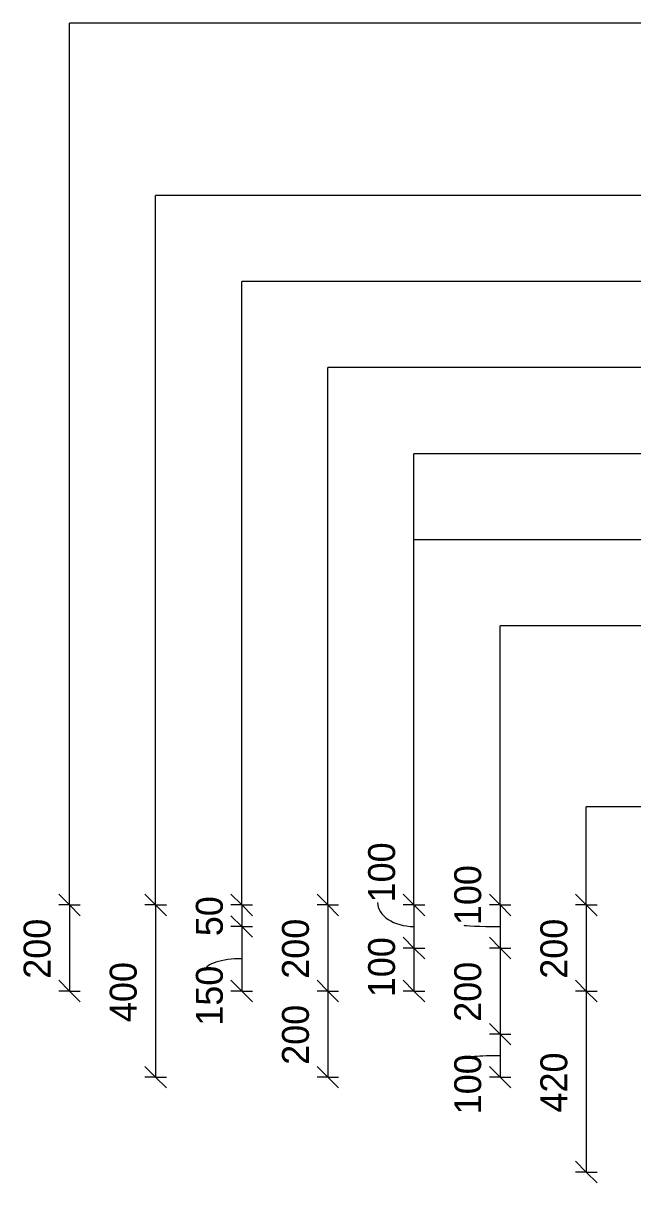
# Model space of a CAD drawing. Header units: millimetres. Extents: x -7945 to 7565, y 1067 to 22619.
# Drawn here: x -7945 to -6529, y 19819 to 22513 of the extents above; entities that cross this region are included whole.
import ezdxf

# ---------------------------------------------------------------- set-up
doc = ezdxf.new("R2010")
doc.units = ezdxf.units.MM
for name, color, linetype, lineweight in [('A-ANNO-DIMS', 211, 'Continuous', 9), ('A-ANNO-DIMS-25', 211, 'Continuous', 9), ('A-DETL-MBND', 5, 'Continuous', 18)]:
    doc.layers.add(name, color=color, linetype=linetype, lineweight=lineweight)
doc.styles.add('Nirmala UI Semilight', font='NirmalaS.ttf', dxfattribs={"height": 62.5})
doc.dimstyles.new('Arrow_Filled_-_2_5_NI_UI', dxfattribs={"dimscale": 304.8, "dimtxt": 65.460247, "dimasz": 0.164042, "dimexe": 0.082021, "dimexo": 0.0625, "dimgap": 0.082021, "dimtad": 1, "dimdec": 0, "dimzin": 0, "dimdsep": 46, "dimtxsty": 'Nirmala UI Semilight', "dimblk1": 'OBLIQUE', "dimblk2": 'OBLIQUE', "dimsah": 1, "dimcen": 0.09, "dimazin": 0, "dimtfac": 1, "dimtdec": 4, "dimtix": 1, "dimtmove": 0, "dimatfit": 3, "dimfxl": 0.082021, "dimfxlon": 1, "dimtvp": 1, "dimtolj": 1, "dimtzin": 0, "dimarcsym": 2})
doc.dimstyles.new('Arrow_Filled_-_2_5_NI_UI_1', dxfattribs={"dimscale": 304.8, "dimtxt": 65.460247, "dimasz": 0.164042, "dimexe": 0.082021, "dimexo": 0.0625, "dimgap": 0.082021, "dimtad": 1, "dimdec": 0, "dimzin": 0, "dimdsep": 46, "dimtxsty": 'Nirmala UI Semilight', "dimblk1": 'OBLIQUE', "dimblk2": 'OBLIQUE', "dimsah": 1, "dimcen": 0.09, "dimazin": 0, "dimtfac": 1, "dimtdec": 4, "dimtix": 1, "dimtmove": 1, "dimatfit": 3, "dimfxl": 0.082021, "dimfxlon": 1, "dimtvp": 1, "dimtolj": 1, "dimtzin": 0, "dimarcsym": 2})

# ---------------------------------------------------------------- blocks, each defined once
blk = doc.blocks.new('DIMBLOCK19-Elevation Top')
at = {"layer": 'A-ANNO-DIMS-25'}
for p, q in [((-6637.1, 20464.6), (-6662.1, 20489.6)), ((-6637.1, 20464.6), (-6662.1, 20464.6)), ((-6637.1, 20464.6), (-6637.1, 20264.6)), ((-6637.1, 20464.6), (-6612.1, 20439.6)), ((-6637.1, 20464.6), (-6612.1, 20464.6)), ((-6637.1, 20264.6), (-6662.1, 20289.6)), ((-6637.1, 20264.6), (-6662.1, 20264.6)), ((-6637.1, 20264.6), (-6612.1, 20239.6)), ((-6637.1, 20264.6), (-6612.1, 20264.6))]:
    blk.add_line(p, q, dxfattribs=at)
at = {"layer": 'A-ANNO-DIMS-25', "color": 0, "insert": (-6743.6, 20293.2), "char_height": 62.5, "width": 171.387, "attachment_point": 1, "rotation": 90, "line_spacing_factor": 1.142579, "style": 'Nirmala UI Semilight'}
blk.add_mtext('200', dxfattribs=at)
blk = doc.blocks.new('_Oblique')
at = {"color": 0, "linetype": 'ByBlock', "lineweight": -2}
blk.add_line((-0.5, -0.5), (0.5, 0.5), dxfattribs=at)
blk = doc.blocks.new('DIMBLOCK20-Elevation Top')
at = {"layer": 'A-ANNO-DIMS-25'}
for p, q in [((-6637.1, 20264.6), (-6662.1, 20289.6)), ((-6637.1, 20264.6), (-6662.1, 20264.6)), ((-6637.1, 20264.6), (-6637.1, 19844.2)), ((-6637.1, 20264.6), (-6612.1, 20239.6)), ((-6637.1, 20264.6), (-6612.1, 20264.6)), ((-6637.1, 19844.2), (-6662.1, 19869.2)), ((-6637.1, 19844.2), (-6662.1, 19844.2)), ((-6637.1, 19844.2), (-6612.1, 19819.2)), ((-6637.1, 19844.2), (-6612.1, 19844.2))]:
    blk.add_line(p, q, dxfattribs=at)
at = {"layer": 'A-ANNO-DIMS-25', "color": 0, "insert": (-6743.6, 19982.4), "char_height": 62.5, "width": 172.815, "attachment_point": 1, "rotation": 90, "line_spacing_factor": 1.142579, "style": 'Nirmala UI Semilight'}
blk.add_mtext('420', dxfattribs=at)
blk = doc.blocks.new('DIMBLOCK21-Elevation Top')
at = {"layer": 'A-ANNO-DIMS-25'}
for p, q in [((-6837.1, 20464.6), (-6862.1, 20489.6)), ((-6837.1, 20464.6), (-6862.1, 20464.6)), ((-6837.1, 20464.6), (-6837.1, 20364.6)), ((-6837.1, 20464.6), (-6812.1, 20439.6)), ((-6837.1, 20464.6), (-6812.1, 20464.6)), ((-6837.1, 20364.6), (-6862.1, 20389.6)), ((-6837.1, 20364.6), (-6862.1, 20364.6)), ((-6837.1, 20364.6), (-6812.1, 20339.6)), ((-6837.1, 20364.6), (-6812.1, 20364.6))]:
    blk.add_line(p, q, dxfattribs=at)
blk.add_ellipse((-6837.1, 20417.8), major_axis=(84.5, 0), ratio=0.037645, start_param=3.141593, end_param=4.712389, dxfattribs=at)
at = {"layer": 'A-ANNO-DIMS-25', "color": 0, "insert": (-6943.6, 20417.8), "char_height": 62.5, "width": 154.248, "attachment_point": 1, "rotation": 90, "line_spacing_factor": 1.142579, "style": 'Nirmala UI Semilight'}
blk.add_mtext('100', dxfattribs=at)
blk = doc.blocks.new('DIMBLOCK22-Elevation Top')
at = {"layer": 'A-ANNO-DIMS-25'}
for p, q in [((-6837.1, 20364.6), (-6862.1, 20389.6)), ((-6837.1, 20364.6), (-6862.1, 20364.6)), ((-6837.1, 20364.6), (-6837.1, 20164.6)), ((-6837.1, 20364.6), (-6812.1, 20339.6)), ((-6837.1, 20364.6), (-6812.1, 20364.6)), ((-6837.1, 20164.6), (-6862.1, 20189.6)), ((-6837.1, 20164.6), (-6862.1, 20164.6)), ((-6837.1, 20164.6), (-6812.1, 20139.6)), ((-6837.1, 20164.6), (-6812.1, 20164.6))]:
    blk.add_line(p, q, dxfattribs=at)
at = {"layer": 'A-ANNO-DIMS-25', "color": 0, "insert": (-6943.6, 20193.2), "char_height": 62.5, "width": 171.387, "attachment_point": 1, "rotation": 90, "line_spacing_factor": 1.142579, "style": 'Nirmala UI Semilight'}
blk.add_mtext('200', dxfattribs=at)
blk = doc.blocks.new('DIMBLOCK23-Elevation Top')
at = {"layer": 'A-ANNO-DIMS-25'}
for p, q in [((-6837.1, 20164.6), (-6862.1, 20189.6)), ((-6837.1, 20164.6), (-6862.1, 20164.6)), ((-6837.1, 20164.6), (-6837.1, 20064.6)), ((-6837.1, 20164.6), (-6812.1, 20139.6)), ((-6837.1, 20164.6), (-6812.1, 20164.6)), ((-6837.1, 20064.6), (-6862.1, 20089.6)), ((-6837.1, 20064.6), (-6862.1, 20064.6)), ((-6837.1, 20064.6), (-6812.1, 20039.6)), ((-6837.1, 20064.6), (-6812.1, 20064.6))]:
    blk.add_line(p, q, dxfattribs=at)
blk.add_ellipse((-6837.1, 20106.8), major_axis=(84.5, 0), ratio=0.09141, start_param=1.570796, end_param=3.141593, dxfattribs=at)
at = {"layer": 'A-ANNO-DIMS-25', "color": 0, "insert": (-6943.6, 19978.3), "char_height": 62.5, "width": 154.248, "attachment_point": 1, "rotation": 90, "line_spacing_factor": 1.142579, "style": 'Nirmala UI Semilight'}
blk.add_mtext('100', dxfattribs=at)
blk = doc.blocks.new('DIMBLOCK28-Elevation Top')
at = {"layer": 'A-ANNO-DIMS-25'}
for p, q in [((-7037.1, 20464.6), (-7062.1, 20489.6)), ((-7037.1, 20464.6), (-7062.1, 20464.6)), ((-7037.1, 20464.6), (-7037.1, 20364.6)), ((-7037.1, 20464.6), (-7012.1, 20439.6)), ((-7037.1, 20464.6), (-7012.1, 20464.6)), ((-7037.1, 20364.6), (-7062.1, 20389.6)), ((-7037.1, 20364.6), (-7062.1, 20364.6)), ((-7037.1, 20364.6), (-7012.1, 20339.6)), ((-7037.1, 20364.6), (-7012.1, 20364.6))]:
    blk.add_line(p, q, dxfattribs=at)
blk.add_ellipse((-7037.1, 20470.5), major_axis=(84.5, 0), ratio=0.661287, start_param=3.141593, end_param=4.712389, dxfattribs=at)
at = {"layer": 'A-ANNO-DIMS-25', "color": 0, "insert": (-7143.6, 20470.5), "char_height": 62.5, "width": 154.248, "attachment_point": 1, "rotation": 90, "line_spacing_factor": 1.142579, "style": 'Nirmala UI Semilight'}
blk.add_mtext('100', dxfattribs=at)
blk = doc.blocks.new('DIMBLOCK29-Elevation Top')
at = {"layer": 'A-ANNO-DIMS-25'}
for p, q in [((-7037.1, 20364.6), (-7062.1, 20389.6)), ((-7037.1, 20364.6), (-7062.1, 20364.6)), ((-7037.1, 20364.6), (-7037.1, 20264.6)), ((-7037.1, 20364.6), (-7012.1, 20339.6)), ((-7037.1, 20364.6), (-7012.1, 20364.6)), ((-7037.1, 20264.6), (-7062.1, 20289.6)), ((-7037.1, 20264.6), (-7062.1, 20264.6)), ((-7037.1, 20264.6), (-7012.1, 20239.6)), ((-7037.1, 20264.6), (-7012.1, 20264.6))]:
    blk.add_line(p, q, dxfattribs=at)
at = {"layer": 'A-ANNO-DIMS-25', "color": 0, "insert": (-7143.6, 20250.3), "char_height": 62.5, "width": 154.248, "attachment_point": 1, "rotation": 90, "line_spacing_factor": 1.142579, "style": 'Nirmala UI Semilight'}
blk.add_mtext('100', dxfattribs=at)
blk = doc.blocks.new('DIMBLOCK30-Elevation Top')
at = {"layer": 'A-ANNO-DIMS-25'}
for p, q in [((-7237.1, 20464.6), (-7262.1, 20489.6)), ((-7237.1, 20464.6), (-7262.1, 20464.6)), ((-7237.1, 20464.6), (-7237.1, 20264.6)), ((-7237.1, 20464.6), (-7212.1, 20439.6)), ((-7237.1, 20464.6), (-7212.1, 20464.6)), ((-7237.1, 20264.6), (-7262.1, 20289.6)), ((-7237.1, 20264.6), (-7262.1, 20264.6)), ((-7237.1, 20264.6), (-7212.1, 20239.6)), ((-7237.1, 20264.6), (-7212.1, 20264.6))]:
    blk.add_line(p, q, dxfattribs=at)
at = {"layer": 'A-ANNO-DIMS-25', "color": 0, "insert": (-7343.6, 20293.2), "char_height": 62.5, "width": 171.387, "attachment_point": 1, "rotation": 90, "line_spacing_factor": 1.142579, "style": 'Nirmala UI Semilight'}
blk.add_mtext('200', dxfattribs=at)
blk = doc.blocks.new('DIMBLOCK31-Elevation Top')
at = {"layer": 'A-ANNO-DIMS-25'}
for p, q in [((-7237.1, 20264.6), (-7262.1, 20289.6)), ((-7237.1, 20264.6), (-7262.1, 20264.6)), ((-7237.1, 20264.6), (-7237.1, 20064.6)), ((-7237.1, 20264.6), (-7212.1, 20239.6)), ((-7237.1, 20264.6), (-7212.1, 20264.6)), ((-7237.1, 20064.6), (-7262.1, 20089.6)), ((-7237.1, 20064.6), (-7262.1, 20064.6)), ((-7237.1, 20064.6), (-7212.1, 20039.6)), ((-7237.1, 20064.6), (-7212.1, 20064.6))]:
    blk.add_line(p, q, dxfattribs=at)
at = {"layer": 'A-ANNO-DIMS-25', "color": 0, "insert": (-7343.6, 20093.2), "char_height": 62.5, "width": 171.387, "attachment_point": 1, "rotation": 90, "line_spacing_factor": 1.142579, "style": 'Nirmala UI Semilight'}
blk.add_mtext('200', dxfattribs=at)
blk = doc.blocks.new('DIMBLOCK32-Elevation Top')
at = {"layer": 'A-ANNO-DIMS-25'}
for p, q in [((-7437.1, 20464.6), (-7462.1, 20489.6)), ((-7437.1, 20464.6), (-7462.1, 20464.6)), ((-7437.1, 20464.6), (-7437.1, 20414.6)), ((-7437.1, 20464.6), (-7412.1, 20439.6)), ((-7437.1, 20464.6), (-7412.1, 20464.6)), ((-7437.1, 20414.6), (-7462.1, 20439.6)), ((-7437.1, 20414.6), (-7462.1, 20414.6)), ((-7437.1, 20414.6), (-7412.1, 20389.6)), ((-7437.1, 20414.6), (-7412.1, 20414.6))]:
    blk.add_line(p, q, dxfattribs=at)
at = {"layer": 'A-ANNO-DIMS-25', "color": 0, "insert": (-7543.6, 20392), "char_height": 62.5, "width": 114.258, "attachment_point": 1, "rotation": 90, "line_spacing_factor": 1.142579, "style": 'Nirmala UI Semilight'}
blk.add_mtext('50', dxfattribs=at)
blk = doc.blocks.new('DIMBLOCK33-Elevation Top')
at = {"layer": 'A-ANNO-DIMS-25'}
for p, q in [((-7437.1, 20414.6), (-7462.1, 20439.6)), ((-7437.1, 20414.6), (-7462.1, 20414.6)), ((-7437.1, 20414.6), (-7437.1, 20264.6)), ((-7437.1, 20414.6), (-7412.1, 20389.6)), ((-7437.1, 20414.6), (-7412.1, 20414.6)), ((-7437.1, 20264.6), (-7462.1, 20289.6)), ((-7437.1, 20264.6), (-7462.1, 20264.6)), ((-7437.1, 20264.6), (-7412.1, 20239.6)), ((-7437.1, 20264.6), (-7412.1, 20264.6))]:
    blk.add_line(p, q, dxfattribs=at)
blk.add_ellipse((-7437.1, 20312.7), major_axis=(84.5, 0), ratio=0.318538, start_param=1.570796, end_param=3.141593, dxfattribs=at)
at = {"layer": 'A-ANNO-DIMS-25', "color": 0, "insert": (-7543.6, 20184.1), "char_height": 62.5, "width": 154.248, "attachment_point": 1, "rotation": 90, "line_spacing_factor": 1.142579, "style": 'Nirmala UI Semilight'}
blk.add_mtext('150', dxfattribs=at)
blk = doc.blocks.new('DIMBLOCK34-Elevation Top')
at = {"layer": 'A-ANNO-DIMS-25'}
for p, q in [((-7637.1, 20464.6), (-7662.1, 20489.6)), ((-7637.1, 20464.6), (-7662.1, 20464.6)), ((-7637.1, 20464.6), (-7637.1, 20064.6)), ((-7637.1, 20464.6), (-7612.1, 20439.6)), ((-7637.1, 20464.6), (-7612.1, 20464.6)), ((-7637.1, 20064.6), (-7662.1, 20089.6)), ((-7637.1, 20064.6), (-7662.1, 20064.6)), ((-7637.1, 20064.6), (-7612.1, 20039.6)), ((-7637.1, 20064.6), (-7612.1, 20064.6))]:
    blk.add_line(p, q, dxfattribs=at)
at = {"layer": 'A-ANNO-DIMS-25', "color": 0, "insert": (-7743.6, 20192.6), "char_height": 62.5, "width": 172.815, "attachment_point": 1, "rotation": 90, "line_spacing_factor": 1.142579, "style": 'Nirmala UI Semilight'}
blk.add_mtext('400', dxfattribs=at)
blk = doc.blocks.new('DIMBLOCK38-Elevation Top')
at = {"layer": 'A-ANNO-DIMS-25'}
for p, q in [((-7837.1, 20464.6), (-7862.1, 20489.6)), ((-7837.1, 20464.6), (-7862.1, 20464.6)), ((-7837.1, 20464.6), (-7837.1, 20264.6)), ((-7837.1, 20464.6), (-7812.1, 20439.6)), ((-7837.1, 20464.6), (-7812.1, 20464.6)), ((-7837.1, 20264.6), (-7862.1, 20289.6)), ((-7837.1, 20264.6), (-7862.1, 20264.6)), ((-7837.1, 20264.6), (-7812.1, 20239.6)), ((-7837.1, 20264.6), (-7812.1, 20264.6))]:
    blk.add_line(p, q, dxfattribs=at)
at = {"layer": 'A-ANNO-DIMS-25', "color": 0, "insert": (-7943.6, 20293.2), "char_height": 62.5, "width": 171.387, "attachment_point": 1, "rotation": 90, "line_spacing_factor": 1.142579, "style": 'Nirmala UI Semilight'}
blk.add_mtext('200', dxfattribs=at)

msp = doc.modelspace()

# ---------------------------------------------------------------- linework, layer by layer
at = {"layer": 'A-DETL-MBND'}
for p, q in [((-7837.1, 20464.6), (-7837.1, 22512.8)), ((-6463.8, 22512.8), (-7837.1, 22512.8)), ((-7637.1, 20464.6), (-7637.1, 22112.8)), ((-6463.8, 22112.8), (-7637.1, 22112.8)), ((-7437.1, 20464.6), (-7437.1, 21912.8)), ((-6463.8, 21912.8), (-7437.1, 21912.8)), ((-7237.1, 20464.6), (-7237.1, 21712.8)), ((-6463.8, 21712.8), (-7237.1, 21712.8)), ((-7037.1, 20464.6), (-7037.1, 21512.8)), ((-6463.8, 21512.8), (-7037.1, 21512.8)), ((-6463.8, 21312.8), (-7037.1, 21312.8)), ((-6837.1, 20464.6), (-6837.1, 21112.8)), ((-6463.8, 21112.8), (-6837.1, 21112.8)), ((-6637.1, 20464.6), (-6637.1, 20692.8)), ((-6463.8, 20692.8), (-6637.1, 20692.8))]:
    msp.add_line(p, q, dxfattribs=at)

# ---------------------------------------------------------------- dimensions: what is measured, and where the dimension line sits
at = {"layer": 'A-ANNO-DIMS'}
for base, p1, p2, override, picture, middle in [((-7037.1, 20364.6), (-7012.1, 20464.6), (-7012.1, 20364.6), {"dimpost": '<>', "dimfxl": 100}, 'DIMBLOCK28-Elevation Top', (-7101.9, 20547.6)), ((-6837.1, 20364.6), (-6812.1, 20464.6), (-6812.1, 20364.6), {"dimpost": '<>', "dimfxl": 100}, 'DIMBLOCK21-Elevation Top', (-6901.9, 20494.9)), ((-7437.1, 20264.6), (-7412.1, 20414.6), (-7412.1, 20264.6), {"dimpost": '<>', "dimfxl": 150}, 'DIMBLOCK33-Elevation Top', (-7501.9, 20261.2)), ((-6837.1, 20064.6), (-6812.1, 20164.6), (-6812.1, 20064.6), {"dimpost": '<>', "dimfxl": 100}, 'DIMBLOCK23-Elevation Top', (-6901.9, 20055.4))]:
    dim = msp.add_linear_dim(base=base, p1=p1, p2=p2, angle=90, dimstyle='Arrow_Filled_-_2_5_NI_UI_1', override=override, dxfattribs=at)
    dim.commit()
    dim.dimension.update_dxf_attribs({"geometry": picture, "text_midpoint": middle, "dimtype": 160, "text_rotation": 90})
for base, p1, p2, override, picture, middle in [((-7437.1, 20414.6), (-7412.1, 20464.6), (-7412.1, 20414.6), {"dimpost": '<>', "dimfxl": 50}, 'DIMBLOCK32-Elevation Top', (-7494.4, 20439.6)), ((-7837.1, 20264.6), (-7812.1, 20464.6), (-7812.1, 20264.6), {"dimpost": '<>', "dimfxl": 200}, 'DIMBLOCK38-Elevation Top', (-7894.4, 20364.6)), ((-7637.1, 20064.6), (-7612.1, 20464.6), (-7612.1, 20064.6), {"dimpost": '<>', "dimfxl": 400}, 'DIMBLOCK34-Elevation Top', (-7694.4, 20264.6)), ((-7237.1, 20264.6), (-7212.1, 20464.6), (-7212.1, 20264.6), {"dimpost": '<>', "dimfxl": 200}, 'DIMBLOCK30-Elevation Top', (-7294.4, 20364.6)), ((-6637.1, 20264.6), (-6612.1, 20464.6), (-6612.1, 20264.6), {"dimpost": '<>', "dimfxl": 200}, 'DIMBLOCK19-Elevation Top', (-6694.4, 20364.6)), ((-7037.1, 20264.6), (-7012.1, 20364.6), (-7012.1, 20264.6), {"dimpost": '<>', "dimfxl": 100}, 'DIMBLOCK29-Elevation Top', (-7094.5, 20314.6)), ((-6837.1, 20164.6), (-6812.1, 20364.6), (-6812.1, 20164.6), {"dimpost": '<>', "dimfxl": 200}, 'DIMBLOCK22-Elevation Top', (-6894.4, 20264.6)), ((-7237.1, 20064.6), (-7212.1, 20264.6), (-7212.1, 20064.6), {"dimpost": '<>', "dimfxl": 200}, 'DIMBLOCK31-Elevation Top', (-7294.4, 20164.6)), ((-6637.1, 19844.2), (-6612.1, 20264.6), (-6612.1, 19844.2), {"dimpost": '<>', "dimfxl": 420.356574}, 'DIMBLOCK20-Elevation Top', (-6694.4, 20054.4))]:
    dim = msp.add_linear_dim(base=base, p1=p1, p2=p2, angle=90, dimstyle='Arrow_Filled_-_2_5_NI_UI', override=override, dxfattribs=at)
    dim.commit()
    dim.dimension.update_dxf_attribs({"geometry": picture, "text_midpoint": middle})

doc.saveas('drawing.dxf')
